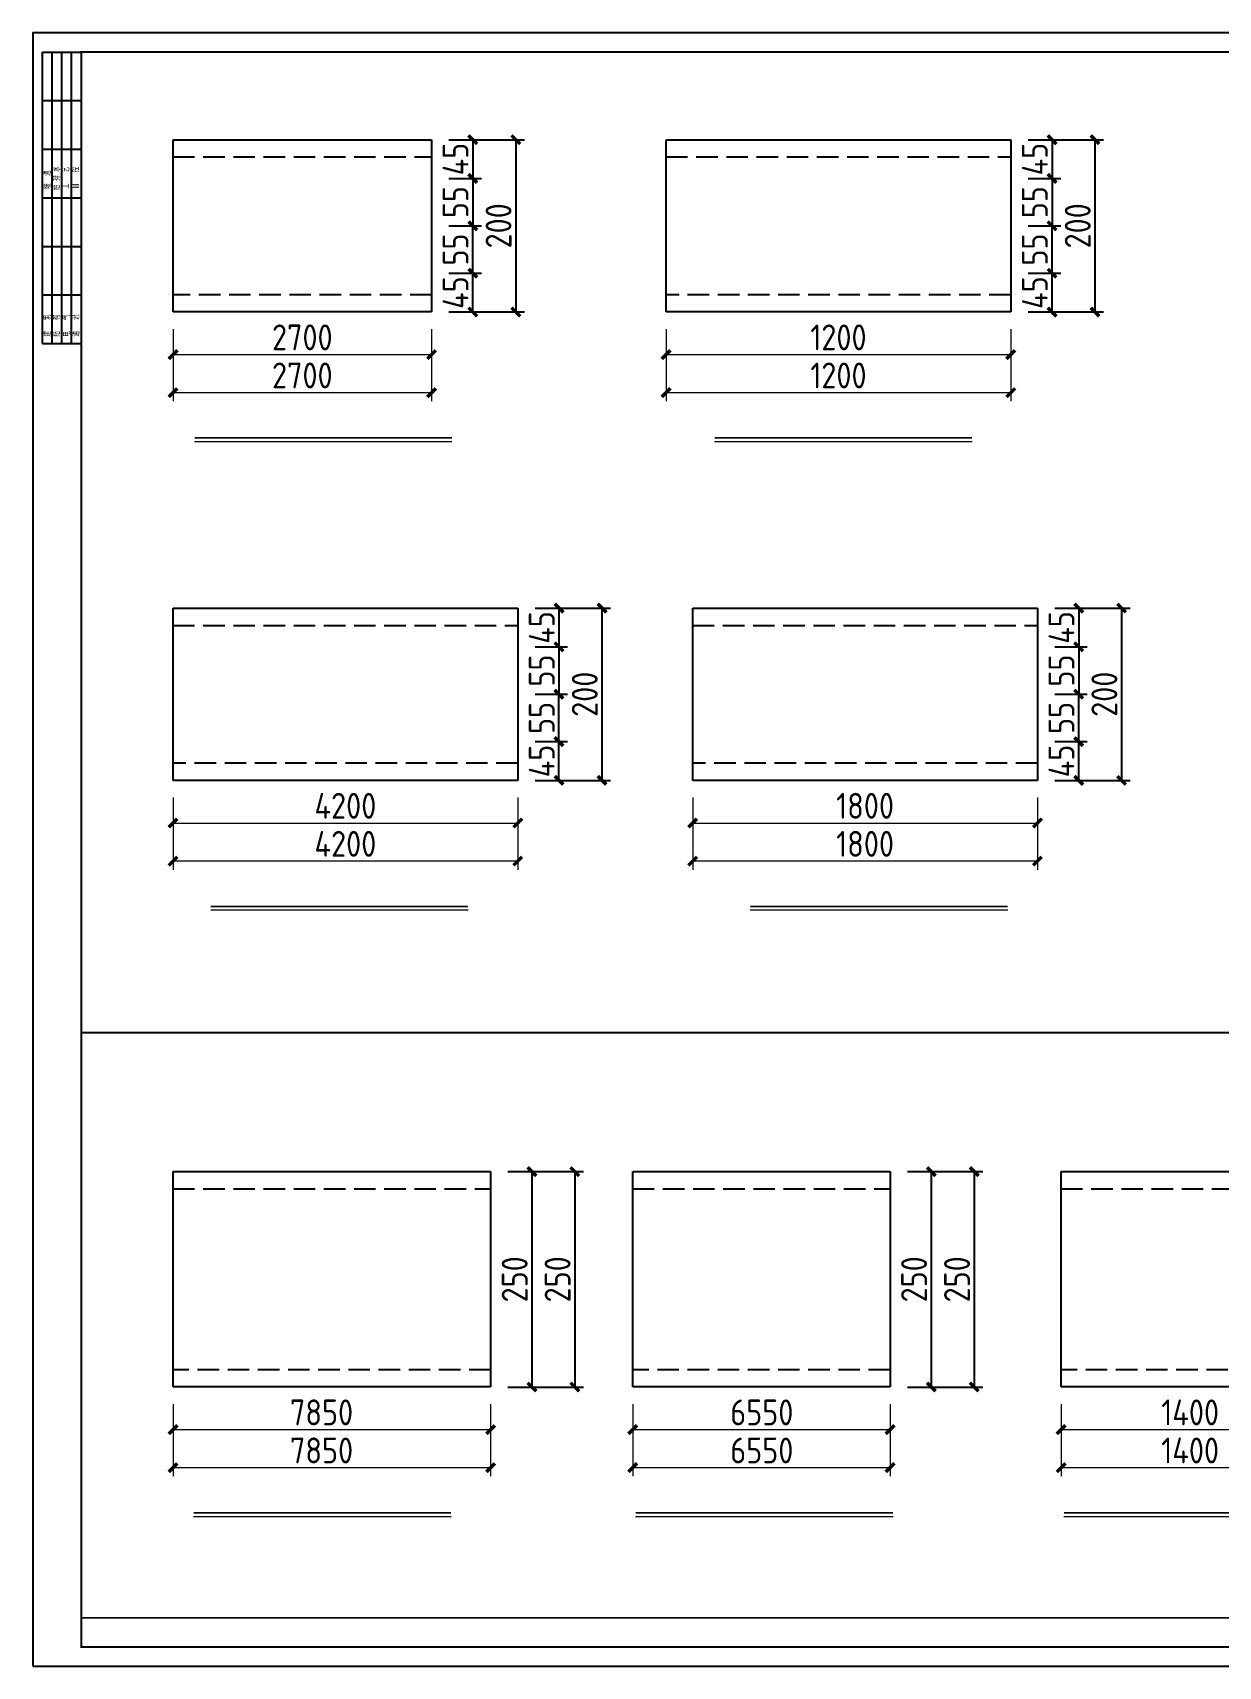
# Model space of a CAD drawing. Extents: x -196983 to 471790, y -783661 to 190401.
# Drawn here: x -40893 to -27136, y -187824 to -168861 of the extents above; entities that cross this region are included whole.
import ezdxf

# ---------------------------------------------------------------- set-up
doc = ezdxf.new("R2010")
doc.units = 0
doc.header["$LTSCALE"] = 1000
doc.header["$MEASUREMENT"] = 0
doc.linetypes.add('DASH', pattern=[0.35, 0.25, -0.1])
doc.layers.add('_TCH_MASK', color=7, linetype='Continuous')
doc.layers.add('PUB_TITLE', color=4, linetype='Continuous')
doc.styles.get("Standard").update_dxf_attribs({"font": 'gbenor.shx', "bigfont": 'gbcbig.shx'})
doc.dimstyles.get("Standard").update_dxf_attribs({"dimscale": 100, "dimtxt": 3.5, "dimasz": 1, "dimexe": 2.5, "dimexo": 3, "dimgap": 1.5, "dimtad": 1, "dimdec": 0, "dimzin": 0, "dimdsep": 46, "dimtxsty": 'Standard', "dimblk": 'ARCHTICK', "dimcen": 0.09, "dimadec": 0, "dimazin": 0, "dimtfac": 1, "dimtdec": 0, "dimtix": 1, "dimtmove": 2, "dimatfit": 3, "dimfxl": 1, "dimtolj": 1, "dimtzin": 0, "dimarcsym": 0})

# ---------------------------------------------------------------- blocks, each defined once
blk = doc.blocks.new('_ArchTick')
at = {"color": 0, "linetype": 'ByBlock', "const_width": 0.4}
blk.add_lwpolyline([(-0.5, -0.5), (0.5, 0.5)], dxfattribs=at)
blk = doc.blocks.new('*D551')
at = {"layer": '_TCH_MASK', "color": 0, "lineweight": -2}
for p, q in [((-29343, -171653), (-28965, -171653)), ((-29065, -172103), (-29065, -171653)), ((-29343, -172103), (-28965, -172103))]:
    blk.add_line(p, q, dxfattribs=at)
at = {"layer": 'Defpoints', "color": 0}
for p in [(-29543, -171653), (-29065, -171653), (-29543, -172103)]:
    blk.add_point(p, dxfattribs=at)
at = {"layer": '_TCH_MASK', "color": 0, "lineweight": -2, "xscale": 100, "yscale": 100, "zscale": 100}
for p, rotation in [((-29065, -171653), 90), ((-29065, -172103), 270)]:
    blk.add_blockref('_ArchTick', p, dxfattribs=dict(at, rotation=rotation))
at = {"layer": '_TCH_MASK', "color": 0, "lineweight": 15, "insert": (-29265, -171878), "char_height": 300, "attachment_point": 5, "rotation": 90}
blk.add_mtext('\\A1;45', dxfattribs=at)
blk = doc.blocks.new('*D651')
at = {"layer": '_TCH_MASK', "color": 0, "lineweight": -2}
for p, q in [((-29343, -171103), (-28965, -171103)), ((-29065, -171653), (-29065, -171103)), ((-29343, -171653), (-28965, -171653))]:
    blk.add_line(p, q, dxfattribs=at)
at = {"layer": 'Defpoints', "color": 0}
for p in [(-29543, -171103), (-29065, -171103), (-29543, -171653)]:
    blk.add_point(p, dxfattribs=at)
at = {"layer": '_TCH_MASK', "color": 0, "lineweight": -2, "xscale": 100, "yscale": 100, "zscale": 100}
for p, rotation in [((-29065, -171103), 90), ((-29065, -171653), 270)]:
    blk.add_blockref('_ArchTick', p, dxfattribs=dict(at, rotation=rotation))
at = {"layer": '_TCH_MASK', "color": 0, "lineweight": 15, "insert": (-29265, -171378), "char_height": 300, "attachment_point": 5, "rotation": 90}
blk.add_mtext('\\A1;55', dxfattribs=at)
blk = doc.blocks.new('*D552')
at = {"layer": '_TCH_MASK', "color": 0, "lineweight": -2}
for p, q in [((-29343, -170103), (-28965, -170103)), ((-29065, -170103), (-29065, -170553)), ((-29343, -170553), (-28965, -170553))]:
    blk.add_line(p, q, dxfattribs=at)
at = {"layer": 'Defpoints', "color": 0}
for p in [(-29543, -170103), (-29543, -170553), (-29065, -170553)]:
    blk.add_point(p, dxfattribs=at)
at = {"layer": '_TCH_MASK', "color": 0, "lineweight": -2, "xscale": 100, "yscale": 100, "zscale": 100}
for p, rotation in [((-29065, -170103), 90), ((-29065, -170553), 270)]:
    blk.add_blockref('_ArchTick', p, dxfattribs=dict(at, rotation=rotation))
at = {"layer": '_TCH_MASK', "color": 0, "lineweight": 15, "insert": (-29265, -170328), "char_height": 300, "attachment_point": 5, "rotation": 90}
blk.add_mtext('\\A1;45', dxfattribs=at)
blk = doc.blocks.new('*D553')
at = {"layer": '_TCH_MASK', "color": 0, "lineweight": -2}
for p, q in [((-29343, -170553), (-28965, -170553)), ((-29065, -170553), (-29065, -171103)), ((-29343, -171103), (-28965, -171103))]:
    blk.add_line(p, q, dxfattribs=at)
at = {"layer": 'Defpoints', "color": 0}
for p in [(-29543, -170553), (-29543, -171103), (-29065, -171103)]:
    blk.add_point(p, dxfattribs=at)
at = {"layer": '_TCH_MASK', "color": 0, "lineweight": -2, "xscale": 100, "yscale": 100, "zscale": 100}
for p, rotation in [((-29065, -170553), 90), ((-29065, -171103), 270)]:
    blk.add_blockref('_ArchTick', p, dxfattribs=dict(at, rotation=rotation))
at = {"layer": '_TCH_MASK', "color": 0, "lineweight": 15, "insert": (-29265, -170828), "char_height": 300, "attachment_point": 5, "rotation": 90}
blk.add_mtext('\\A1;55', dxfattribs=at)
blk = doc.blocks.new('*D652')
at = {"layer": '_TCH_MASK', "color": 0, "lineweight": -2}
for p, q in [((-29343, -170103), (-28467, -170103)), ((-28567, -170103), (-28567, -172103)), ((-29343, -172103), (-28467, -172103))]:
    blk.add_line(p, q, dxfattribs=at)
at = {"layer": 'Defpoints', "color": 0}
for p in [(-29543, -170103), (-29543, -172103), (-28567, -172103)]:
    blk.add_point(p, dxfattribs=at)
at = {"layer": '_TCH_MASK', "color": 0, "lineweight": -2, "xscale": 100, "yscale": 100, "zscale": 100}
for p, rotation in [((-28567, -170103), 90), ((-28567, -172103), 270)]:
    blk.add_blockref('_ArchTick', p, dxfattribs=dict(at, rotation=rotation))
at = {"layer": '_TCH_MASK', "color": 0, "lineweight": 15, "insert": (-28767, -171103), "char_height": 300, "attachment_point": 5, "rotation": 90}
blk.add_mtext('\\A1;200', dxfattribs=at)
blk = doc.blocks.new('*D541')
at = {"layer": '_TCH_MASK', "color": 0, "lineweight": -2}
for p, q in [((-36064, -171653), (-35686, -171653)), ((-35786, -172103), (-35786, -171653)), ((-36064, -172103), (-35686, -172103))]:
    blk.add_line(p, q, dxfattribs=at)
at = {"layer": 'Defpoints', "color": 0}
for p in [(-36264, -171653), (-35786, -171653), (-36264, -172103)]:
    blk.add_point(p, dxfattribs=at)
at = {"layer": '_TCH_MASK', "color": 0, "lineweight": -2, "xscale": 100, "yscale": 100, "zscale": 100}
for p, rotation in [((-35786, -171653), 90), ((-35786, -172103), 270)]:
    blk.add_blockref('_ArchTick', p, dxfattribs=dict(at, rotation=rotation))
at = {"layer": '_TCH_MASK', "color": 0, "lineweight": 15, "insert": (-35986, -171878), "char_height": 300, "attachment_point": 5, "rotation": 90}
blk.add_mtext('\\A1;45', dxfattribs=at)
blk = doc.blocks.new('*D645')
at = {"layer": '_TCH_MASK', "color": 0, "lineweight": -2}
for p, q in [((-36064, -171103), (-35686, -171103)), ((-35786, -171653), (-35786, -171103)), ((-36064, -171653), (-35686, -171653))]:
    blk.add_line(p, q, dxfattribs=at)
at = {"layer": 'Defpoints', "color": 0}
for p in [(-36264, -171103), (-35786, -171103), (-36264, -171653)]:
    blk.add_point(p, dxfattribs=at)
at = {"layer": '_TCH_MASK', "color": 0, "lineweight": -2, "xscale": 100, "yscale": 100, "zscale": 100}
for p, rotation in [((-35786, -171103), 90), ((-35786, -171653), 270)]:
    blk.add_blockref('_ArchTick', p, dxfattribs=dict(at, rotation=rotation))
at = {"layer": '_TCH_MASK', "color": 0, "lineweight": 15, "insert": (-35986, -171378), "char_height": 300, "attachment_point": 5, "rotation": 90}
blk.add_mtext('\\A1;55', dxfattribs=at)
blk = doc.blocks.new('*D542')
at = {"layer": '_TCH_MASK', "color": 0, "lineweight": -2}
for p, q in [((-36064, -170103), (-35686, -170103)), ((-35786, -170103), (-35786, -170553)), ((-36064, -170553), (-35686, -170553))]:
    blk.add_line(p, q, dxfattribs=at)
at = {"layer": 'Defpoints', "color": 0}
for p in [(-36264, -170103), (-36264, -170553), (-35786, -170553)]:
    blk.add_point(p, dxfattribs=at)
at = {"layer": '_TCH_MASK', "color": 0, "lineweight": -2, "xscale": 100, "yscale": 100, "zscale": 100}
for p, rotation in [((-35786, -170103), 90), ((-35786, -170553), 270)]:
    blk.add_blockref('_ArchTick', p, dxfattribs=dict(at, rotation=rotation))
at = {"layer": '_TCH_MASK', "color": 0, "lineweight": 15, "insert": (-35986, -170328), "char_height": 300, "attachment_point": 5, "rotation": 90}
blk.add_mtext('\\A1;45', dxfattribs=at)
blk = doc.blocks.new('*D543')
at = {"layer": '_TCH_MASK', "color": 0, "lineweight": -2}
for p, q in [((-36064, -170553), (-35686, -170553)), ((-35786, -170553), (-35786, -171103)), ((-36064, -171103), (-35686, -171103))]:
    blk.add_line(p, q, dxfattribs=at)
at = {"layer": 'Defpoints', "color": 0}
for p in [(-36264, -170553), (-36264, -171103), (-35786, -171103)]:
    blk.add_point(p, dxfattribs=at)
at = {"layer": '_TCH_MASK', "color": 0, "lineweight": -2, "xscale": 100, "yscale": 100, "zscale": 100}
for p, rotation in [((-35786, -170553), 90), ((-35786, -171103), 270)]:
    blk.add_blockref('_ArchTick', p, dxfattribs=dict(at, rotation=rotation))
at = {"layer": '_TCH_MASK', "color": 0, "lineweight": 15, "insert": (-35986, -170828), "char_height": 300, "attachment_point": 5, "rotation": 90}
blk.add_mtext('\\A1;55', dxfattribs=at)
blk = doc.blocks.new('*D646')
at = {"layer": '_TCH_MASK', "color": 0, "lineweight": -2}
for p, q in [((-36064, -170103), (-35187, -170103)), ((-35287, -170103), (-35287, -172103)), ((-36064, -172103), (-35187, -172103))]:
    blk.add_line(p, q, dxfattribs=at)
at = {"layer": 'Defpoints', "color": 0}
for p in [(-36264, -170103), (-36264, -172103), (-35287, -172103)]:
    blk.add_point(p, dxfattribs=at)
at = {"layer": '_TCH_MASK', "color": 0, "lineweight": -2, "xscale": 100, "yscale": 100, "zscale": 100}
for p, rotation in [((-35287, -170103), 90), ((-35287, -172103), 270)]:
    blk.add_blockref('_ArchTick', p, dxfattribs=dict(at, rotation=rotation))
at = {"layer": '_TCH_MASK', "color": 0, "lineweight": 15, "insert": (-35487, -171103), "char_height": 300, "attachment_point": 5, "rotation": 90}
blk.add_mtext('\\A1;200', dxfattribs=at)
blk = doc.blocks.new('*D544')
at = {"layer": '_TCH_MASK', "color": 0, "lineweight": -2}
for p, q in [((-35064, -177090), (-34686, -177090)), ((-34786, -177540), (-34786, -177090)), ((-35064, -177540), (-34686, -177540))]:
    blk.add_line(p, q, dxfattribs=at)
at = {"layer": 'Defpoints', "color": 0}
for p in [(-35264, -177090), (-34786, -177090), (-35264, -177540)]:
    blk.add_point(p, dxfattribs=at)
at = {"layer": '_TCH_MASK', "color": 0, "lineweight": -2, "xscale": 100, "yscale": 100, "zscale": 100}
for p, rotation in [((-34786, -177090), 90), ((-34786, -177540), 270)]:
    blk.add_blockref('_ArchTick', p, dxfattribs=dict(at, rotation=rotation))
at = {"layer": '_TCH_MASK', "color": 0, "lineweight": 15, "insert": (-34986, -177315), "char_height": 300, "attachment_point": 5, "rotation": 90}
blk.add_mtext('\\A1;45', dxfattribs=at)
blk = doc.blocks.new('*D647')
at = {"layer": '_TCH_MASK', "color": 0, "lineweight": -2}
for p, q in [((-35064, -176540), (-34686, -176540)), ((-34786, -177090), (-34786, -176540)), ((-35064, -177090), (-34686, -177090))]:
    blk.add_line(p, q, dxfattribs=at)
at = {"layer": 'Defpoints', "color": 0}
for p in [(-35264, -176540), (-34786, -176540), (-35264, -177090)]:
    blk.add_point(p, dxfattribs=at)
at = {"layer": '_TCH_MASK', "color": 0, "lineweight": -2, "xscale": 100, "yscale": 100, "zscale": 100}
for p, rotation in [((-34786, -176540), 90), ((-34786, -177090), 270)]:
    blk.add_blockref('_ArchTick', p, dxfattribs=dict(at, rotation=rotation))
at = {"layer": '_TCH_MASK', "color": 0, "lineweight": 15, "insert": (-34986, -176815), "char_height": 300, "attachment_point": 5, "rotation": 90}
blk.add_mtext('\\A1;55', dxfattribs=at)
blk = doc.blocks.new('*D545')
at = {"layer": '_TCH_MASK', "color": 0, "lineweight": -2}
for p, q in [((-35064, -175540), (-34686, -175540)), ((-34786, -175540), (-34786, -175990)), ((-35064, -175990), (-34686, -175990))]:
    blk.add_line(p, q, dxfattribs=at)
at = {"layer": 'Defpoints', "color": 0}
for p in [(-35264, -175540), (-35264, -175990), (-34786, -175990)]:
    blk.add_point(p, dxfattribs=at)
at = {"layer": '_TCH_MASK', "color": 0, "lineweight": -2, "xscale": 100, "yscale": 100, "zscale": 100}
for p, rotation in [((-34786, -175540), 90), ((-34786, -175990), 270)]:
    blk.add_blockref('_ArchTick', p, dxfattribs=dict(at, rotation=rotation))
at = {"layer": '_TCH_MASK', "color": 0, "lineweight": 15, "insert": (-34986, -175765), "char_height": 300, "attachment_point": 5, "rotation": 90}
blk.add_mtext('\\A1;45', dxfattribs=at)
blk = doc.blocks.new('*D546')
at = {"layer": '_TCH_MASK', "color": 0, "lineweight": -2}
for p, q in [((-35064, -175990), (-34686, -175990)), ((-34786, -175990), (-34786, -176540)), ((-35064, -176540), (-34686, -176540))]:
    blk.add_line(p, q, dxfattribs=at)
at = {"layer": 'Defpoints', "color": 0}
for p in [(-35264, -175990), (-35264, -176540), (-34786, -176540)]:
    blk.add_point(p, dxfattribs=at)
at = {"layer": '_TCH_MASK', "color": 0, "lineweight": -2, "xscale": 100, "yscale": 100, "zscale": 100}
for p, rotation in [((-34786, -175990), 90), ((-34786, -176540), 270)]:
    blk.add_blockref('_ArchTick', p, dxfattribs=dict(at, rotation=rotation))
at = {"layer": '_TCH_MASK', "color": 0, "lineweight": 15, "insert": (-34986, -176265), "char_height": 300, "attachment_point": 5, "rotation": 90}
blk.add_mtext('\\A1;55', dxfattribs=at)
blk = doc.blocks.new('*D648')
at = {"layer": '_TCH_MASK', "color": 0, "lineweight": -2}
for p, q in [((-35064, -175540), (-34187, -175540)), ((-34287, -175540), (-34287, -177540)), ((-35064, -177540), (-34187, -177540))]:
    blk.add_line(p, q, dxfattribs=at)
at = {"layer": 'Defpoints', "color": 0}
for p in [(-35264, -175540), (-35264, -177540), (-34287, -177540)]:
    blk.add_point(p, dxfattribs=at)
at = {"layer": '_TCH_MASK', "color": 0, "lineweight": -2, "xscale": 100, "yscale": 100, "zscale": 100}
for p, rotation in [((-34287, -175540), 90), ((-34287, -177540), 270)]:
    blk.add_blockref('_ArchTick', p, dxfattribs=dict(at, rotation=rotation))
at = {"layer": '_TCH_MASK', "color": 0, "lineweight": 15, "insert": (-34487, -176540), "char_height": 300, "attachment_point": 5, "rotation": 90}
blk.add_mtext('\\A1;200', dxfattribs=at)
blk = doc.blocks.new('*D530')
at = {"layer": '_TCH_MASK', "color": 0, "lineweight": -2}
for p, q in [((-29034, -177090), (-28656, -177090)), ((-28756, -177540), (-28756, -177090)), ((-29034, -177540), (-28656, -177540))]:
    blk.add_line(p, q, dxfattribs=at)
at = {"layer": 'Defpoints', "color": 0}
for p in [(-29234, -177090), (-28756, -177090), (-29234, -177540)]:
    blk.add_point(p, dxfattribs=at)
at = {"layer": '_TCH_MASK', "color": 0, "lineweight": -2, "xscale": 100, "yscale": 100, "zscale": 100}
for p, rotation in [((-28756, -177090), 90), ((-28756, -177540), 270)]:
    blk.add_blockref('_ArchTick', p, dxfattribs=dict(at, rotation=rotation))
at = {"layer": '_TCH_MASK', "color": 0, "lineweight": 15, "insert": (-28956, -177315), "char_height": 300, "attachment_point": 5, "rotation": 90}
blk.add_mtext('\\A1;45', dxfattribs=at)
blk = doc.blocks.new('*D635')
at = {"layer": '_TCH_MASK', "color": 0, "lineweight": -2}
for p, q in [((-29034, -176540), (-28656, -176540)), ((-28756, -177090), (-28756, -176540)), ((-29034, -177090), (-28656, -177090))]:
    blk.add_line(p, q, dxfattribs=at)
at = {"layer": 'Defpoints', "color": 0}
for p in [(-29234, -176540), (-28756, -176540), (-29234, -177090)]:
    blk.add_point(p, dxfattribs=at)
at = {"layer": '_TCH_MASK', "color": 0, "lineweight": -2, "xscale": 100, "yscale": 100, "zscale": 100}
for p, rotation in [((-28756, -176540), 90), ((-28756, -177090), 270)]:
    blk.add_blockref('_ArchTick', p, dxfattribs=dict(at, rotation=rotation))
at = {"layer": '_TCH_MASK', "color": 0, "lineweight": 15, "insert": (-28956, -176815), "char_height": 300, "attachment_point": 5, "rotation": 90}
blk.add_mtext('\\A1;55', dxfattribs=at)
blk = doc.blocks.new('*D531')
at = {"layer": '_TCH_MASK', "color": 0, "lineweight": -2}
for p, q in [((-29034, -175540), (-28656, -175540)), ((-28756, -175540), (-28756, -175990)), ((-29034, -175990), (-28656, -175990))]:
    blk.add_line(p, q, dxfattribs=at)
at = {"layer": 'Defpoints', "color": 0}
for p in [(-29234, -175540), (-29234, -175990), (-28756, -175990)]:
    blk.add_point(p, dxfattribs=at)
at = {"layer": '_TCH_MASK', "color": 0, "lineweight": -2, "xscale": 100, "yscale": 100, "zscale": 100}
for p, rotation in [((-28756, -175540), 90), ((-28756, -175990), 270)]:
    blk.add_blockref('_ArchTick', p, dxfattribs=dict(at, rotation=rotation))
at = {"layer": '_TCH_MASK', "color": 0, "lineweight": 15, "insert": (-28956, -175765), "char_height": 300, "attachment_point": 5, "rotation": 90}
blk.add_mtext('\\A1;45', dxfattribs=at)
blk = doc.blocks.new('*D532')
at = {"layer": '_TCH_MASK', "color": 0, "lineweight": -2}
for p, q in [((-29034, -175990), (-28656, -175990)), ((-28756, -175990), (-28756, -176540)), ((-29034, -176540), (-28656, -176540))]:
    blk.add_line(p, q, dxfattribs=at)
at = {"layer": 'Defpoints', "color": 0}
for p in [(-29234, -175990), (-29234, -176540), (-28756, -176540)]:
    blk.add_point(p, dxfattribs=at)
at = {"layer": '_TCH_MASK', "color": 0, "lineweight": -2, "xscale": 100, "yscale": 100, "zscale": 100}
for p, rotation in [((-28756, -175990), 90), ((-28756, -176540), 270)]:
    blk.add_blockref('_ArchTick', p, dxfattribs=dict(at, rotation=rotation))
at = {"layer": '_TCH_MASK', "color": 0, "lineweight": 15, "insert": (-28956, -176265), "char_height": 300, "attachment_point": 5, "rotation": 90}
blk.add_mtext('\\A1;55', dxfattribs=at)
blk = doc.blocks.new('*D636')
at = {"layer": '_TCH_MASK', "color": 0, "lineweight": -2}
for p, q in [((-29034, -175540), (-28158, -175540)), ((-28258, -175540), (-28258, -177540)), ((-29034, -177540), (-28158, -177540))]:
    blk.add_line(p, q, dxfattribs=at)
at = {"layer": 'Defpoints', "color": 0}
for p in [(-29234, -175540), (-29234, -177540), (-28258, -177540)]:
    blk.add_point(p, dxfattribs=at)
at = {"layer": '_TCH_MASK', "color": 0, "lineweight": -2, "xscale": 100, "yscale": 100, "zscale": 100}
for p, rotation in [((-28258, -175540), 90), ((-28258, -177540), 270)]:
    blk.add_blockref('_ArchTick', p, dxfattribs=dict(at, rotation=rotation))
at = {"layer": '_TCH_MASK', "color": 0, "lineweight": 15, "insert": (-28458, -176540), "char_height": 300, "attachment_point": 5, "rotation": 90}
blk.add_mtext('\\A1;200', dxfattribs=at)
blk = doc.blocks.new('*D539')
at = {"layer": '_TCH_MASK', "color": 0, "lineweight": -2}
for p, q in [((-35379, -182082), (-35000, -182082)), ((-35100, -182082), (-35100, -184582)), ((-35379, -184582), (-35000, -184582))]:
    blk.add_line(p, q, dxfattribs=at)
at = {"layer": 'Defpoints', "color": 0}
for p in [(-35579, -182082), (-35579, -184582), (-35100, -184582)]:
    blk.add_point(p, dxfattribs=at)
at = {"layer": '_TCH_MASK', "color": 0, "lineweight": -2, "xscale": 100, "yscale": 100, "zscale": 100}
for p, rotation in [((-35100, -182082), 90), ((-35100, -184582), 270)]:
    blk.add_blockref('_ArchTick', p, dxfattribs=dict(at, rotation=rotation))
at = {"layer": '_TCH_MASK', "color": 0, "lineweight": 15, "insert": (-35300, -183332), "char_height": 300, "attachment_point": 5, "rotation": 90}
blk.add_mtext('\\A1;250', dxfattribs=at)
blk = doc.blocks.new('*D643')
at = {"layer": '_TCH_MASK', "color": 0, "lineweight": -2}
for p, q in [((-35379, -182082), (-34502, -182082)), ((-34602, -182082), (-34602, -184582)), ((-35379, -184582), (-34502, -184582))]:
    blk.add_line(p, q, dxfattribs=at)
at = {"layer": 'Defpoints', "color": 0}
for p in [(-35579, -182082), (-35579, -184582), (-34602, -184582)]:
    blk.add_point(p, dxfattribs=at)
at = {"layer": '_TCH_MASK', "color": 0, "lineweight": -2, "xscale": 100, "yscale": 100, "zscale": 100}
for p, rotation in [((-34602, -182082), 90), ((-34602, -184582), 270)]:
    blk.add_blockref('_ArchTick', p, dxfattribs=dict(at, rotation=rotation))
at = {"layer": '_TCH_MASK', "color": 0, "lineweight": 15, "insert": (-34802, -183332), "char_height": 300, "attachment_point": 5, "rotation": 90}
blk.add_mtext('\\A1;250', dxfattribs=at)
blk = doc.blocks.new('*D540')
at = {"layer": '_TCH_MASK', "color": 0, "lineweight": -2}
for p, q in [((-30744, -182082), (-30366, -182082)), ((-30466, -182082), (-30466, -184582)), ((-30744, -184582), (-30366, -184582))]:
    blk.add_line(p, q, dxfattribs=at)
at = {"layer": 'Defpoints', "color": 0}
for p in [(-30944, -182082), (-30944, -184582), (-30466, -184582)]:
    blk.add_point(p, dxfattribs=at)
at = {"layer": '_TCH_MASK', "color": 0, "lineweight": -2, "xscale": 100, "yscale": 100, "zscale": 100}
for p, rotation in [((-30466, -182082), 90), ((-30466, -184582), 270)]:
    blk.add_blockref('_ArchTick', p, dxfattribs=dict(at, rotation=rotation))
at = {"layer": '_TCH_MASK', "color": 0, "lineweight": 15, "insert": (-30666, -183332), "char_height": 300, "attachment_point": 5, "rotation": 90}
blk.add_mtext('\\A1;250', dxfattribs=at)
blk = doc.blocks.new('*D644')
at = {"layer": '_TCH_MASK', "color": 0, "lineweight": -2}
for p, q in [((-30744, -182082), (-29868, -182082)), ((-29968, -182082), (-29968, -184582)), ((-30744, -184582), (-29868, -184582))]:
    blk.add_line(p, q, dxfattribs=at)
at = {"layer": 'Defpoints', "color": 0}
for p in [(-30944, -182082), (-30944, -184582), (-29968, -184582)]:
    blk.add_point(p, dxfattribs=at)
at = {"layer": '_TCH_MASK', "color": 0, "lineweight": -2, "xscale": 100, "yscale": 100, "zscale": 100}
for p, rotation in [((-29968, -182082), 90), ((-29968, -184582), 270)]:
    blk.add_blockref('_ArchTick', p, dxfattribs=dict(at, rotation=rotation))
at = {"layer": '_TCH_MASK', "color": 0, "lineweight": 15, "insert": (-30168, -183332), "char_height": 300, "attachment_point": 5, "rotation": 90}
blk.add_mtext('\\A1;250', dxfattribs=at)
blk = doc.blocks.new('$titleblk$00000095')
for p, q in [((-150, 20), (-150, 0)), ((-150, 20), (0, 20)), ((-125, 20), (-125, 0)), ((-100, 20), (-100, 0)), ((-75, 20), (-75, 0)), ((-75, 20), (-75, 0)), ((-50, 20), (-50, 0)), ((-25, 20), (-25, 0)), ((0, 20), (0, 0)), ((-150, 15), (-75, 15)), ((-150, 10), (-75, 10)), ((-75, 15), (0, 15)), ((-75, 10), (0, 10)), ((-150, 5), (-75, 5)), ((-75, 5), (0, 5))]:
    blk.add_line(p, q)
at = {"width": 0.8}
for s, p in [('建   筑', (-146.45, 15.65)), ('暖  通', (-70.35, 15.73)), ('结   构', (-146.45, 10.91)), ('电   气', (-146.45, 5.65)), ('给 排 水', (-71.03, 10.9)), ('工   艺', (-70.35, 6.13)), ('通   讯', (-146.45, 0.88)), ('自   控', (-70.35, 1.24))]:
    blk.add_text(s, height=3.509, dxfattribs=at).set_placement(p)
blk = doc.blocks.new('新块')
at = {"layer": 'PUB_TITLE'}
blk.add_lwpolyline([(-47560, 0), (0, 0), (0, 33640), (-47560, 33640)], close=True, dxfattribs=at)
at = {"layer": 'PUB_TITLE', "const_width": 40}
blk.add_lwpolyline([(-46560, 400), (-400, 400), (-400, 33240), (-46560, 33240)], close=True, dxfattribs=at)
at = {"layer": 'PUB_TITLE', "const_width": 32}
blk.add_lwpolyline([(-400, 1000), (-46560, 1000)], dxfattribs=at)
at = {"layer": 'PUB_TITLE', "xscale": 40, "yscale": 40, "zscale": 40, "rotation": 90}
blk.add_blockref('$titleblk$00000095', (-46560, 33240), dxfattribs=at)
for tag, p in [('审定人', (-8147, 838)), ('审核人', (-8147, 641)), ('设计负责人', (-6745, 649)), ('校对', (-6621, 837)), ('工程名称', (-5026, 781)), ('图名', (-3347, 649)), ('日期', (-905, 632)), ('阶段', (-810, 832)), ('项目负责人', (-8228, 444)), ('设计人', (-6659, 447)), ('项目名称', (-5026, 479)), ('图号', (-1657, 502)), ('比例', (-810, 446))]:
    blk.add_attdef(tag, p, '', height=120)

msp = doc.modelspace()

# ---------------------------------------------------------------- linework, layer by layer
at = {"color": 0}
for p, q in [((-39264.2, -170103), (-36264.2, -170103)), ((-39264.2, -172103), (-39264.2, -170103)), ((-36264.2, -170103), (-36264.2, -172103)), ((-36264.2, -170103), (-36264.2, -172103)), ((-33543.5, -170103), (-29543.5, -170103)), ((-33543.5, -172103), (-33543.5, -170103)), ((-29543.5, -170103), (-29543.5, -172103)), ((-29543.5, -170103), (-29543.5, -172103)), ((-36264.2, -172103), (-39264.2, -172103)), ((-29543.5, -172103), (-33543.5, -172103)), ((-39264.2, -175540.4), (-35264.2, -175540.4)), ((-39264.2, -177540.4), (-39264.2, -175540.4)), ((-35264.2, -175540.4), (-35264.2, -177540.4)), ((-35264.2, -175540.4), (-35264.2, -177540.4)), ((-33234.4, -175540.4), (-29234.4, -175540.4)), ((-33234.4, -177540.4), (-33234.4, -175540.4)), ((-29234.4, -175540.4), (-29234.4, -177540.4)), ((-29234.4, -175540.4), (-29234.4, -177540.4)), ((-35264.2, -177540.4), (-39264.2, -177540.4)), ((-29234.4, -177540.4), (-33234.4, -177540.4)), ((-39264.2, -182081.6), (-35579, -182081.6)), ((-39264.2, -184581.6), (-39264.2, -182081.6)), ((-35579, -182081.6), (-35579, -184581.6)), ((-35579, -182081.6), (-35579, -184581.6)), ((-33930.2, -182081.6), (-30944.4, -182081.6)), ((-33930.2, -184581.6), (-33930.2, -182081.6)), ((-30944.4, -182081.6), (-30944.4, -184581.6)), ((-30944.4, -182081.6), (-30944.4, -184581.6)), ((-28960, -182081.6), (-25974.3, -182081.6)), ((-28960, -184581.6), (-28960, -182081.6)), ((-35579, -184581.6), (-39264.2, -184581.6)), ((-30944.4, -184581.6), (-33930.2, -184581.6)), ((-25974.3, -184581.6), (-28960, -184581.6))]:
    msp.add_line(p, q, dxfattribs=at)
at = {"color": 0, "linetype": 'DASH'}
for p, q in [((-39264.2, -170303), (-36264.2, -170303)), ((-33543.5, -170303), (-29543.5, -170303)), ((-36264.2, -171903), (-39264.2, -171903)), ((-29543.5, -171903), (-33543.5, -171903)), ((-39264.2, -175740.4), (-35264.2, -175740.4)), ((-33234.4, -175740.4), (-29234.4, -175740.4)), ((-35264.2, -177340.4), (-39264.2, -177340.4)), ((-29234.4, -177340.4), (-33234.4, -177340.4)), ((-39264.2, -182281.6), (-35579, -182281.6)), ((-33930.2, -182281.6), (-30944.4, -182281.6)), ((-28960, -182281.6), (-25974.3, -182281.6)), ((-35579, -184381.6), (-39264.2, -184381.6)), ((-30944.4, -184381.6), (-33930.2, -184381.6)), ((-25974.3, -184381.6), (-28960, -184381.6))]:
    msp.add_line(p, q, dxfattribs=at)
at = {"color": 3}
msp.add_line((-40329, -180466), (-14307.8, -180466), dxfattribs=at)
at = {"layer": '_TCH_MASK', "lineweight": 15}
for p, q in [((-39264.2, -172303), (-39264.2, -173139.6)), ((-39264.2, -172303), (-39264.2, -172697.7)), ((-36264.2, -172303), (-36264.2, -173139.6)), ((-36264.2, -172303), (-36264.2, -172697.7)), ((-33543.5, -172303), (-33543.5, -173139.6)), ((-33543.5, -172303), (-33543.5, -172697.7)), ((-29543.5, -172303), (-29543.5, -173139.6)), ((-29543.5, -172303), (-29543.5, -172697.7)), ((-39264.2, -172597.7), (-36264.2, -172597.7)), ((-33543.5, -172597.7), (-29543.5, -172597.7)), ((-36264.2, -173039.6), (-39264.2, -173039.6)), ((-29543.5, -173039.6), (-33543.5, -173039.6)), ((-36027.5, -173610.4), (-39014.7, -173610.4)), ((-29993.2, -173610.4), (-32980.4, -173610.4)), ((-39264.2, -177740.4), (-39264.2, -178577)), ((-39264.2, -177740.4), (-39264.2, -178135.2)), ((-35264.2, -177740.4), (-35264.2, -178577)), ((-35264.2, -177740.4), (-35264.2, -178135.2)), ((-33234.4, -177740.4), (-33234.4, -178577)), ((-33234.4, -177740.4), (-33234.4, -178135.2)), ((-29234.4, -177740.4), (-29234.4, -178577)), ((-29234.4, -177740.4), (-29234.4, -178135.2)), ((-39264.2, -178035.2), (-35264.2, -178035.2)), ((-33234.4, -178035.2), (-29234.4, -178035.2)), ((-35264.2, -178477), (-39264.2, -178477)), ((-29234.4, -178477), (-33234.4, -178477)), ((-35839.9, -179047.8), (-38827.1, -179047.8)), ((-29579.2, -179047.8), (-32566.4, -179047.8)), ((-39264.2, -184781.6), (-39264.2, -185618.2)), ((-39264.2, -184781.6), (-39264.2, -185176.3)), ((-35579, -184781.6), (-35579, -185618.2)), ((-35579, -184781.6), (-35579, -185176.3)), ((-33930.2, -184781.6), (-33930.2, -185618.2)), ((-33930.2, -184781.6), (-33930.2, -185176.3)), ((-30944.4, -184781.6), (-30944.4, -185618.2)), ((-30944.4, -184781.6), (-30944.4, -185176.3)), ((-28960, -184781.6), (-28960, -185176.3)), ((-28960, -184781.6), (-28960, -185618.2)), ((-39264.2, -185076.3), (-35579, -185076.3)), ((-33930.2, -185076.3), (-30944.4, -185076.3)), ((-28960, -185076.3), (-25974.3, -185076.3)), ((-35579, -185518.2), (-39264.2, -185518.2)), ((-30944.4, -185518.2), (-33930.2, -185518.2)), ((-25974.3, -185518.2), (-28960, -185518.2)), ((-36038.4, -186089), (-39025.6, -186089)), ((-30909.8, -186089), (-33897, -186089)), ((-25939.7, -186089), (-28926.9, -186089))]:
    msp.add_line(p, q, dxfattribs=at)
at = {"layer": '_TCH_MASK', "lineweight": 15, "const_width": 20}
for points in [[(-39014.7, -173565.1), (-36027.5, -173565.1)], [(-32980.4, -173565.1), (-29993.2, -173565.1)], [(-38827.1, -179002.5), (-35839.9, -179002.5)], [(-32566.4, -179002.5), (-29579.2, -179002.5)], [(-39025.6, -186043.6), (-36038.4, -186043.6)], [(-33897, -186043.6), (-30909.8, -186043.6)], [(-28926.9, -186043.6), (-25939.7, -186043.6)]]:
    msp.add_lwpolyline(points, dxfattribs=at)

# ---------------------------------------------------------------- block references
at = {"layer": '_TCH_MASK', "color": 0, "lineweight": 15, "xscale": 0.5637161763734184, "yscale": 0.5637161763588665, "zscale": 0.5637161763684475}
msp.add_blockref('新块', (-14082.3, -187824), dxfattribs=at)
at = {"layer": '_TCH_MASK', "lineweight": 15, "xscale": 100, "yscale": 100, "zscale": 100, "rotation": 180}
for p in [(-39264.2, -172597.7), (-33543.5, -172597.7), (-39264.2, -173039.6), (-33543.5, -173039.6), (-39264.2, -178035.2), (-33234.4, -178035.2), (-39264.2, -178477), (-33234.4, -178477), (-39264.2, -185076.3), (-33930.2, -185076.3), (-28960, -185076.3), (-39264.2, -185518.2), (-33930.2, -185518.2), (-28960, -185518.2)]:
    msp.add_blockref('_ArchTick', p, dxfattribs=at)
at = {"layer": '_TCH_MASK', "lineweight": 15, "xscale": 100, "yscale": 100, "zscale": 100}
for p in [(-36264.2, -172597.7), (-29543.5, -172597.7), (-36264.2, -173039.6), (-29543.5, -173039.6), (-35264.2, -178035.2), (-29234.4, -178035.2), (-35264.2, -178477), (-29234.4, -178477), (-35579, -185076.3), (-30944.4, -185076.3), (-35579, -185518.2), (-30944.4, -185518.2)]:
    msp.add_blockref('_ArchTick', p, dxfattribs=at)

# ---------------------------------------------------------------- texts
at = {"layer": '_TCH_MASK', "lineweight": 15, "char_height": 300, "attachment_point": 5}
for s, insert in [('\\A1;2700', (-37764.2, -172397.7)), ('\\A1;1200', (-31543.5, -172397.7)), ('\\A1;2700', (-37764.2, -172839.6)), ('\\A1;1200', (-31543.5, -172839.6)), ('\\A1;4200', (-37264.2, -177835.2)), ('\\A1;1800', (-31234.4, -177835.2)), ('\\A1;4200', (-37264.2, -178277)), ('\\A1;1800', (-31234.4, -178277)), ('\\A1;7850', (-37541.2, -184876.3)), ('\\A1;6550', (-32432.7, -184876.3)), ('\\A1;1400', (-27462.5, -184876.3)), ('\\A1;7850', (-37541.2, -185318.2)), ('\\A1;6550', (-32432.7, -185318.2)), ('\\A1;1400', (-27462.5, -185318.2))]:
    msp.add_mtext(s, dxfattribs=dict(at, insert=insert))

# ---------------------------------------------------------------- dimensions: what is measured, and where the dimension line sits
at = {"layer": '_TCH_MASK', "lineweight": 15}
for base, p1, p2, angle, picture, middle in [((-35785.6, -170553), (-36264.2, -170103), (-36264.2, -170553), 270, '*D542', (-35985.6, -170328)), ((-35287.5, -172103), (-36264.2, -170103), (-36264.2, -172103), 90, '*D646', (-35487.5, -171103)), ((-29064.8, -170553), (-29543.5, -170103), (-29543.5, -170553), 270, '*D552', (-29264.8, -170328)), ((-28566.7, -172103), (-29543.5, -170103), (-29543.5, -172103), 90, '*D652', (-28766.7, -171103)), ((-35785.6, -171103), (-36264.2, -170553), (-36264.2, -171103), 270, '*D543', (-35985.6, -170828)), ((-29064.8, -171103), (-29543.5, -170553), (-29543.5, -171103), 270, '*D553', (-29264.8, -170828)), ((-35785.6, -171103), (-36264.2, -171653), (-36264.2, -171103), 90, '*D645', (-35985.6, -171378)), ((-29064.8, -171103), (-29543.5, -171653), (-29543.5, -171103), 90, '*D651', (-29264.8, -171378)), ((-35785.6, -171653), (-36264.2, -172103), (-36264.2, -171653), 90, '*D541', (-35985.6, -171878)), ((-29064.8, -171653), (-29543.5, -172103), (-29543.5, -171653), 90, '*D551', (-29264.8, -171878)), ((-34785.6, -175990.4), (-35264.2, -175540.4), (-35264.2, -175990.4), 270, '*D545', (-34985.6, -175765.4)), ((-34287.5, -177540.4), (-35264.2, -175540.4), (-35264.2, -177540.4), 90, '*D648', (-34487.5, -176540.4)), ((-28755.7, -175990.4), (-29234.4, -175540.4), (-29234.4, -175990.4), 270, '*D531', (-28955.7, -175765.4)), ((-28257.6, -177540.4), (-29234.4, -175540.4), (-29234.4, -177540.4), 90, '*D636', (-28457.6, -176540.4)), ((-34785.6, -176540.4), (-35264.2, -175990.4), (-35264.2, -176540.4), 270, '*D546', (-34985.6, -176265.4)), ((-28755.7, -176540.4), (-29234.4, -175990.4), (-29234.4, -176540.4), 270, '*D532', (-28955.7, -176265.4)), ((-34785.6, -176540.4), (-35264.2, -177090.4), (-35264.2, -176540.4), 90, '*D647', (-34985.6, -176815.4)), ((-28755.7, -176540.4), (-29234.4, -177090.4), (-29234.4, -176540.4), 90, '*D635', (-28955.7, -176815.4)), ((-34785.6, -177090.4), (-35264.2, -177540.4), (-35264.2, -177090.4), 90, '*D544', (-34985.6, -177315.4)), ((-28755.7, -177090.4), (-29234.4, -177540.4), (-29234.4, -177090.4), 90, '*D530', (-28955.7, -177315.4)), ((-35100.4, -184581.6), (-35579, -182081.6), (-35579, -184581.6), 270, '*D539', (-35300.4, -183331.6)), ((-34602.3, -184581.6), (-35579, -182081.6), (-35579, -184581.6), 90, '*D643', (-34802.3, -183331.6)), ((-30465.8, -184581.6), (-30944.4, -182081.6), (-30944.4, -184581.6), 270, '*D540', (-30665.8, -183331.6)), ((-29967.7, -184581.6), (-30944.4, -182081.6), (-30944.4, -184581.6), 90, '*D644', (-30167.7, -183331.6))]:
    dim = msp.add_linear_dim(base=base, p1=p1, p2=p2, angle=angle, dimstyle='Standard', override={"dimtxt": 3, "dimexe": 1, "dimexo": 2, "dimgap": 0.5, "dimlfac": 0.1}, dxfattribs=at)
    dim.commit()
    dim.dimension.update_dxf_attribs({"geometry": picture, "text_midpoint": middle})

doc.saveas('drawing.dxf')
